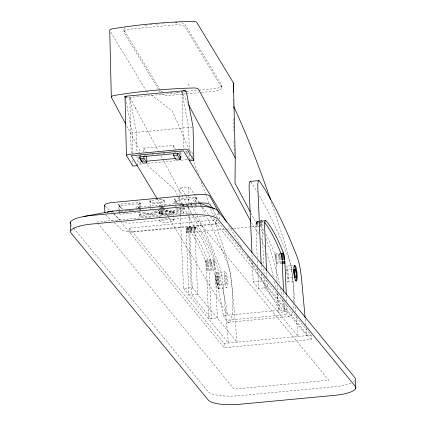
<?xml version="1.0" encoding="UTF-8"?>
<svg xmlns="http://www.w3.org/2000/svg" width="426" height="426" viewBox="0 0 426 426"><rect width="100%" height="100%" fill="white"/><g stroke="black" fill="none" stroke-linecap="round" stroke-linejoin="round"><path stroke-width="0.32" stroke-dasharray="2.13 1.6" d="M195.901 227.005L195.161 228.4L194.922 232.133L197.627 294.132L188.92 294.952L186.215 232.953L186.359 229.811L187.195 227.825L196.285 227.234A276.394 50.939 84.6 0 1 213.234 258.044L214.411 261.873L215.178 267.778L217.372 318.158L208.665 318.978L206.472 268.598L205.705 262.693L204.528 258.864A276.394 50.939 84.6 0 0 187.578 228.054L187.195 227.825M259.29 221.035L256.505 221.488L255.898 224.683L257.224 257.395M293.62 301.507L293.21 284.254L292.295 275.01A35.592 6.56 84.6 0 0 287.497 252.165A1059.036 195.188 84.6 0 0 271.325 202.073M233.235 99.349L233.235 108.566M293.083 308.344L293.429 303.994M144.867 25.203L146.848 25.017M150.144 24.708L152.125 24.522M156.081 24.149L158.062 23.962M162.679 23.526L163.999 23.403M172.477 92.644L171.119 92.772A8.898 3.115 -1.4 0 1 169.969 92.852M175.773 92.335L177.749 92.149M181.045 91.835L183.681 91.59M186.977 91.276L198.181 90.221M198.841 90.163L214.656 88.672A8.898 3.115 -1.4 0 0 221.536 84.838L185.081 24.602A8.898 3.115 -1.4 0 0 179.692 22.461M125.489 97.836L185.193 92.213M185.72 93.901L171.177 95.27A8.898 3.115 -1.4 0 1 161.417 93.832M186.375 93.837L198.899 92.66M201.535 92.41L214.715 91.169A8.898 3.115 -1.4 0 0 221.6 87.341L185.14 27.099A8.898 3.115 -1.4 0 0 174.612 24.91L131.075 29.011A8.898 3.115 -1.4 0 0 124.19 32.839L160.362 92.607M125.611 98.486L132.097 132.774L193.047 127.033M143.807 152.007L143.716 148.157L173.297 145.373L176.146 150.08M138.695 152.806L140.053 152.678M138.993 155.799L142.103 155.506M144.009 155.325L147.966 154.952M151.922 154.579L153.243 154.457M157.199 154.084L159.18 153.898M163.137 153.525L165.118 153.339M169.074 152.966L170.395 152.843M174.351 152.471L176.332 152.284M180.289 151.912L181.609 151.784M185.566 151.411L186.886 151.289M188.127 151.171L191.237 150.879M179.112 152.316L180.06 153.887L180.997 153.797L181.066 156.773M143.003 161.55L144.883 161.374M178.249 158.232L176.343 158.413L176.279 155.847M139.877 164.074L142.369 163.84M147.529 163.355L175.235 160.746M181.172 160.187L187.765 159.564M189.634 159.388L191.498 159.212M180.613 187.994L189.32 187.174M161.289 204.986L182.376 203L183.446 204.304L183.824 212.888L162.737 214.874L161.667 213.575L161.289 204.986L162.359 206.29L162.418 207.611M120.153 211.429L118.833 211.552L118.891 212.893M120.814 211.365L139.925 209.565M174.751 206.285L178.047 205.976M178.707 205.912L195.838 204.299M119.253 213.33L119.967 214.198L141.054 212.212M196.306 207.009L175.879 208.932L175.166 208.064M139.158 214.347L160.245 212.361M161.608 212.233L182.695 210.247M139.217 215.689L160.304 213.703L161.374 215.002L140.287 216.988L139.217 215.689L138.844 207.1L159.931 205.114L161.001 206.418M161.667 213.575L182.754 211.589L183.824 212.888M96.819 222.01L191.508 213.096L192.35 214.124M205.007 216.168L132.933 222.952A9.303 2.407 -2.5 0 1 122.981 222.191M216.355 219.875L216.541 224.167L129.472 232.367L129.286 228.075L216.355 219.875L311.124 335.219L311.31 339.511L224.241 347.712L121.181 222.281M259.897 220.977L264.253 220.567M187.019 227.878L196.093 227.063M256.676 221.318L264.44 220.625M186.854 228.048L195.561 227.228M256.505 221.488L259.556 221.2M260.164 221.147L263.907 220.79M186.567 228.725L195.278 227.905M256.223 222.164L258.055 221.994M260.494 221.76L264.28 221.408M186.455 229.22L195.161 228.4M256.111 222.66L258.55 222.431M259.157 222.372L263.513 221.962M186.359 229.811L195.071 228.991M256.015 223.251L263.417 222.553M186.29 230.487L194.996 229.667M255.946 223.927L263.348 223.229M186.242 231.243L194.948 230.423M255.898 224.683L263.3 223.985M186.215 232.069L194.922 231.249M255.872 225.508L263.273 224.811M186.215 232.953L194.922 232.133M187.685 214.539L196.972 231.968L226.456 229.188M227.117 229.129L233.07 228.565M233.73 228.506L250.925 226.888M251.585 226.824L263.273 225.695M205.119 260.408L213.825 259.588M265.664 234.044A276.394 50.939 84.6 0 1 274.184 252.304L274.775 253.848L280.867 253.273M205.321 261.09L214.028 260.27M274.775 253.848L274.978 254.53L281.075 253.955M205.518 261.852L214.225 261.031M274.978 254.53L275.175 255.291L281.272 254.716M205.705 262.693L214.411 261.873M275.175 255.291L275.361 256.132L281.453 255.557M205.875 263.593L214.582 262.773M275.361 256.132L275.531 257.032L281.629 256.457M206.035 264.546L214.741 263.726M275.531 257.032L275.691 257.986L281.783 257.41M206.173 265.536L214.88 264.716M275.691 257.986L275.83 258.976L281.314 258.46M206.296 266.548L215.002 265.728M275.83 258.976L275.952 259.988L281.437 259.471M206.472 268.598L215.178 267.778M276.991 281.916L276.123 262.038L282.22 261.463M206.519 269.599L215.231 268.779M276.176 263.039L282.273 262.469M206.551 270.574L215.258 269.754M276.208 264.013L282.3 263.438M216.44 272.592L225.146 271.772M293.28 265.355L286.096 266.032A8.009 1.475 84.6 0 1 288.487 276.964A8.009 1.475 84.6 0 1 286.325 279.717M216.797 276.415L225.503 275.595M286.453 269.855L292.981 269.237M217.569 284.717A4.169 0.767 84.6 0 0 217.654 278.444A4.169 0.767 84.6 0 0 216.323 278.535A4.169 0.767 84.6 0 0 217.569 284.717L226.275 283.897A4.169 0.767 84.6 0 0 226.36 277.624A4.169 0.767 84.6 0 0 225.035 277.715A4.169 0.767 84.6 0 0 226.275 283.897M287.225 278.157L293.759 277.544M180.336 215.082L183.537 288.397L192.243 287.577L237.112 342.19L231.771 284.201A26.46 4.878 84.6 0 0 227.66 263.96L226.723 261.548A741.639 136.687 84.6 0 0 211.099 225.471L207.19 217.532A741.639 136.687 84.6 0 0 206.589 216.349M252.357 262.682L253.193 281.836L261.899 281.016L306.768 335.629L306.044 327.722M217.926 288.54A8.009 1.475 84.6 0 0 218.085 276.49A8.009 1.475 84.6 0 0 215.535 276.666A8.009 1.475 84.6 0 0 217.926 288.54L226.632 287.72A8.009 1.475 84.6 0 0 226.792 275.67A8.009 1.475 84.6 0 0 224.241 275.846A8.009 1.475 84.6 0 0 226.632 287.72M287.582 281.98L294.765 281.304M196.972 231.968A138.402 25.507 84.6 0 1 223.368 315.607L284.318 309.867L287.167 314.574A35.592 6.56 84.6 0 0 292.513 311.704M223.368 315.607L226.217 320.315L287.167 314.574M228.075 322.296L289.025 316.555M129.286 228.075L224.055 343.42L311.124 335.219M256.851 221.264L257.235 221.493A276.394 50.939 84.6 0 1 258.907 223.533M146.39 91.137L149.025 93.166M151.129 94.785L172.21 110.994A1059.036 195.188 84.6 0 1 189.783 151.922M263.332 220.924C261.521 220.593 262.182 224.582 261.963 225.817L263.694 265.393M104.945 206.077L109.844 210.529M110.334 210.976L111.804 212.313M113.763 214.097L120.622 220.333M105.808 215.109L112.176 220.902M114.136 222.681L122.464 230.258A9.303 2.407 -2.5 0 0 133.311 231.542L211.994 224.129A9.303 2.407 -2.5 0 0 218.81 222.345M200.38 204.496L202.036 206.514M202.451 207.02L208.665 214.587M210.327 216.6L311.31 339.511M253.193 281.836L298.062 336.449L296.182 316.023M192.776 214.635L328.808 380.205L234.119 389.119L97.66 223.038M175.523 200.965L176.593 202.265M162.737 207.345L163.451 208.213A11.486 10.89 -39.4 0 1 162.854 207.281M157.971 209.965L161.523 214.294M139.914 208.405L138.844 207.1A11.486 10.89 -39.4 0 0 139.621 208.564M140.287 209.459L141.001 210.327A11.486 10.89 -39.4 0 1 140.404 209.395M119.605 206.232L120.68 207.531M183.537 288.397L228.405 343.01L223.064 285.021A26.46 4.878 84.6 0 0 218.948 264.78L218.016 262.368A741.639 136.687 84.6 0 0 202.393 226.291L198.484 218.352A741.639 136.687 84.6 0 0 191.876 205.918M112.065 211.184L113.311 212.696M113.721 213.202L119.525 220.263M70.695 224.47L73.229 227.559M73.655 228.07L208 391.579A26.694 6.907 -2.5 0 0 239.503 395.674L334.192 386.755A26.694 6.907 -2.5 0 0 351.647 382.841M250.786 181.875L252.559 184.485A741.639 136.687 84.6 0 1 257.091 191.705M188.1 84.029L189.921 87.037M181.476 91.505L188.015 103.635M160.304 90.11L124.131 30.342A8.898 3.115 -1.4 0 1 125.393 27.972M228.703 225.578L241.43 246.611M247.282 256.271L279.962 310.277A138.402 25.507 84.6 0 0 276.708 292.385M110.755 32.168L146.043 90.573M180.044 152.231L180.997 153.797M143.716 148.157L146.565 152.865M140.276 155.421L141.224 156.992M157.46 199.096L161.225 205.327M161.571 205.891L162.599 207.59M162.94 208.154L167.737 216.083M168.078 216.648L227.724 315.197A138.402 25.507 84.6 0 0 201.328 231.558L192.291 214.603M212.728 209.294L217.436 217.75M250.802 212.862L257.922 226.227A138.402 25.507 84.6 0 1 258.683 227.015M251.383 222.537L253.571 226.637A138.402 25.507 84.6 0 1 258.795 233.911M131.165 153.104L129.839 97.426L158.323 150.873M160.82 155.549L162.375 158.472M162.689 159.058L181.694 194.719M182.008 195.305L186.37 203.49M186.684 204.075L191.977 214.017M177.466 195.364L174.064 188.974L148.168 166.129L146.619 163.217M177.775 195.949L182.11 204.081M183.968 207.569L187.376 213.958M126.724 125.894L140.713 152.135M198.67 174.969L195.06 165.421A1059.036 195.188 84.6 0 0 193.383 161.065M129.839 97.426L136.448 132.364L136.932 152.62M305.25 319.154L305.799 325.086M294.968 302.843L292.721 278.46A26.46 4.878 84.6 0 0 288.604 258.22L287.672 255.808A741.639 136.687 84.6 0 0 272.049 219.736L268.14 211.791A741.639 136.687 84.6 0 0 258.71 194.432M295.33 306.795L295.814 312.066M275.952 259.988L276.123 262.038M286.331 295.687L286.591 301.651M286.709 304.302L287.028 311.598L278.322 312.418L277.48 293.189M283.578 292.614L283.78 297.257M283.924 300.575L284.414 311.843L264.674 287.816L264.211 277.262M277.102 284.568L277.337 289.872M266.623 272.4L266.852 277.677M266.969 280.313L267.283 287.571L258.577 288.391L257.714 268.604M263.838 268.689L264.067 273.966M261.207 265.164L261.41 269.791M261.58 273.753L261.899 281.016M257.368 260.691L257.597 265.968M252.011 254.759L252.213 259.381M218.98 213.149L219.241 219.097M224.055 343.42L224.241 347.712M196.966 206.945L196.594 198.356L195.523 197.057L174.436 199.043L174.665 204.31M195.896 205.641L195.523 197.057A11.486 10.89 -39.4 0 1 190.198 203.692M188.207 195.108L188.553 203.037M188.58 203.697L192.243 287.577M182.435 204.32L182.754 211.589M179.5 195.928L179.847 203.857M180.017 207.819L180.304 214.422M175.677 204.31L175.507 200.342L174.436 199.043A11.486 10.89 -39.4 0 0 178.782 203.91M173.451 211.86A7.12 1.842 -2.5 0 1 162.444 213.74A7.12 1.842 -2.5 0 1 163.163 210.524A7.12 1.842 -2.5 0 1 173.451 211.86L173.829 220.444A7.12 1.842 -2.5 0 1 162.817 222.324A7.12 1.842 -2.5 0 1 163.536 219.108A7.12 1.842 -2.5 0 1 173.829 220.444M164.122 200.502L164.441 207.797M162.45 208.271L162.737 214.874M161.06 207.739L161.374 215.002M160.016 207.089L159.931 205.114A11.486 10.89 -39.4 0 1 159.015 207.222M160.043 207.75L160.304 213.703M159.255 212.223L159.628 220.806M149.92 200.864L150.293 209.448A7.12 1.842 -2.5 0 1 152.668 208.085M140.852 207.59L140.676 203.623L139.606 202.323L118.519 204.31L118.747 209.576M139.893 208.91L139.606 202.323A11.486 10.89 -39.4 0 1 135.718 207.963M139.941 209.065L140.287 216.988M119.818 210.897L119.589 205.609L118.519 204.31A11.486 10.89 -39.4 0 0 122.869 209.177M119.85 211.557L119.967 214.198M233.475 118.508L233.773 131.101M234.007 141.043L234.305 153.637M221.712 85.647L221.77 88.145M189.25 150.969L188.691 127.443L182.083 92.506L183.42 148.844M189.33 154.239L189.469 160.117M180.06 153.887L180.086 155.075M173.297 145.373L173.387 149.217M142.944 159.17L142.987 160.959M135.857 107.368L135.889 108.774M137.007 155.889L137.225 165.038M132.097 132.774L132.593 153.685M132.747 160.219L132.859 164.798M123.955 29.532L124.019 32.035M354.736 380.764A26.694 6.907 -2.5 0 1 353.106 382.063M286.07 274.056A4.169 0.767 84.6 0 1 286.661 269.983A4.169 0.767 84.6 0 1 287.699 276.037A4.169 0.767 84.6 0 1 286.57 276.98M260.584 225.812A276.394 50.939 84.6 0 1 263.966 231.068M293.109 267.704A8.009 1.475 84.6 0 1 293.296 266.415M185.374 194.906A741.639 136.687 84.6 0 0 182.903 191.045L181.13 188.436A9.702 1.789 84.6 0 0 179.468 195.268M185.725 195.47A741.639 136.687 84.6 0 1 190.028 202.664M190.678 203.798A741.639 136.687 84.6 0 1 191.578 205.385M199.059 202.409A741.639 136.687 84.6 0 0 191.609 190.225L189.836 187.616A9.702 1.789 84.6 0 0 188.175 194.448M200.284 204.565A741.639 136.687 84.6 0 1 201.482 206.722M201.786 207.265A741.639 136.687 84.6 0 1 205.391 214.017M187.546 204.853A11.486 10.89 -39.4 0 1 183.02 205.279M182.376 203A11.486 10.89 -39.4 0 1 180.853 206.093M178.489 208.644A11.486 10.89 -39.4 0 1 164.708 209.251M183.446 204.304A11.486 10.89 -39.4 0 1 182.802 205.902M181.22 208.319A11.486 10.89 -39.4 0 1 164.138 209.075M138.45 207.643A11.486 10.89 -39.4 0 0 140.676 203.623L119.589 205.609A11.486 10.89 -39.4 0 0 122.145 209.177M125.974 211.381A11.486 10.89 -39.4 0 1 124.93 210.982M131.634 210.119A11.486 10.89 -39.4 0 1 127.102 210.545M194.368 202.377A11.486 10.89 -39.4 0 0 196.594 198.356L175.507 200.342A11.486 10.89 -39.4 0 0 178.063 203.91M192.243 204.358A11.486 10.89 -39.4 0 1 190.763 205.279M181.891 206.115A11.486 10.89 -39.4 0 1 179.852 205.21M159.841 198.873A7.12 1.842 -2.5 0 1 163.376 201.253A7.12 1.842 -2.5 0 1 153.461 202.425A7.12 1.842 -2.5 0 1 151.081 199.911M218.778 213.458A9.303 2.407 -2.5 0 1 211.615 215.545M164.495 209.086A7.12 1.842 -2.5 0 1 160.016 210.875A7.12 1.842 -2.5 0 1 152.513 210.806M161.305 207.569A7.12 1.842 -2.5 0 1 162.279 207.728M156.038 210.758A11.486 10.89 -39.4 0 1 142.257 211.365M160.597 207.494A11.486 10.89 -39.4 0 1 160.085 208.527M159.798 209.028A11.486 10.89 -39.4 0 1 142.47 211.972M260.558 229.353A138.402 25.507 84.6 0 1 264.029 235.152M265.702 238.603A138.402 25.507 84.6 0 1 279.493 284.419M280.303 288.242A138.402 25.507 84.6 0 1 281.788 295.703M282.502 299.489A138.402 25.507 84.6 0 1 284.318 309.867M201.194 181.822A1059.036 195.188 84.6 0 1 205.433 193.601M205.646 194.208A1059.036 195.188 84.6 0 1 208.66 202.819M210.593 208.436A1059.036 195.188 84.6 0 1 212.947 215.402M213.772 217.872A1059.036 195.188 84.6 0 1 226.547 257.906A35.592 6.56 84.6 0 1 231.345 280.75C232.58 291.805 233.31 302.993 232.138 314.079A35.592 6.56 84.6 0 1 226.217 320.315M187.339 159.186A4.169 0.767 84.6 0 1 187.115 158.6M186.466 153.664A4.169 0.767 84.6 0 1 187.312 151.667A4.169 0.767 84.6 0 1 188.185 157.189M140.298 161.699A4.169 0.767 84.6 0 1 139.451 163.696A4.169 0.767 84.6 0 1 138.578 158.174M143.195 160.937A4.169 0.767 84.6 0 1 142.966 158.797M144.648 161.289A4.169 0.767 84.6 0 1 144.627 162.205M191.695 158.776A4.169 0.767 84.6 0 1 191.471 158.19M190.821 153.254A4.169 0.767 84.6 0 1 191.663 151.257A4.169 0.767 84.6 0 1 192.536 156.779M162.668 91.973A8.898 3.115 -1.4 0 1 160.591 90.578M260.824 237.884A138.402 25.507 84.6 0 1 264.557 246.846M266.735 253.065A138.402 25.507 84.6 0 1 273.274 276.586M274.45 281.708A138.402 25.507 84.6 0 1 275.947 288.652M188.83 231.824L191.535 294.701L211.275 318.733L209.081 268.353L208.314 262.443L207.142 258.619A276.394 50.939 84.6 0 0 190.193 227.809C188.58 227.266 189.027 230.823 188.83 231.824M217.196 278.455A4.169 0.767 84.6 0 0 218.442 284.637A4.169 0.767 84.6 0 0 218.522 278.364A4.169 0.767 84.6 0 0 217.196 278.455M216.408 276.586A8.009 1.475 84.6 0 0 218.799 288.455A8.009 1.475 84.6 0 0 218.959 276.41A8.009 1.475 84.6 0 0 216.408 276.586M162.482 214.597A7.12 1.842 -2.5 0 0 173.488 212.718A7.12 1.842 -2.5 0 0 163.201 211.381A7.12 1.842 -2.5 0 0 162.482 214.597M153.147 203.239A7.12 1.842 -2.5 0 0 164.159 201.36A7.12 1.842 -2.5 0 0 153.866 200.023A7.12 1.842 -2.5 0 0 153.147 203.239"/><path stroke-width="0.64" d="M111.308 97.123L109.727 30.464A4.862 1.704 -1.4 0 1 112.043 28.915L115.925 28.26A224.672 78.661 -1.4 0 1 188.633 21.412L192.845 21.305A4.862 1.704 -1.4 0 1 196.684 22.274L233.459 82.937L235.243 157.929L235.008 183.233L250.179 211.701M233.336 92.128L233.459 82.937M126.751 96.127L125.031 97.085L126.415 155.41L132.891 166.103L137.241 165.693M126.415 155.41L128.141 154.452L184.735 149.121L187.365 149.67L193.835 160.362L189.485 160.772M83.624 216.541L112.065 211.184L199.134 202.984L214.683 208.729M140.191 158.515L143.951 158.158L146.8 162.865L143.04 163.217L140.191 158.515L140.154 156.848M173.531 155.373L177.349 155.011L180.198 159.718L176.38 160.08L173.531 155.373L173.494 153.706M180.161 158.051L181.093 157.966L178.244 153.259L138.791 156.976L141.64 161.678L142.55 161.592M146.762 161.198L175.682 158.472M250.27 181.433L258.976 180.613M264.44 220.625L265.941 220.673A276.394 50.939 84.6 0 1 282.891 251.484L284.067 255.312L284.834 261.218L286.272 294.361M264.163 221.909A276.394 50.939 84.6 0 1 280.281 251.729L280.867 253.273L283.482 253.028M280.867 253.273L281.075 253.955L283.684 253.71M281.075 253.955L281.272 254.716L283.881 254.471M281.272 254.716L281.453 255.557L284.067 255.312M281.453 255.557L281.629 256.457L284.238 256.212M281.629 256.457L281.783 257.41L284.398 257.166M281.783 257.41L281.927 258.401L284.536 258.156M281.927 258.401L282.044 259.418L284.659 259.168M283.519 291.288L282.22 261.463L284.834 261.218M282.273 262.469L284.882 262.219M282.3 263.438L284.914 263.193M183.35 90.797L185.981 91.345M265.744 220.503L264.929 221.344L264.578 225.572L266.538 270.425M226.637 222.164L183.468 150.836L131.229 155.751L157.114 198.532M125.489 97.836L124.578 96.329L185.523 90.589L186.439 92.096L193.047 127.033L193.835 160.362M218.943 212.547L209.842 196.194A10.112 2.615 -2.5 0 0 197.797 194.485L112.65 202.504A10.112 2.615 -2.5 0 0 104.945 206.077M212.1 208.165L210.215 204.784A10.112 2.615 -2.5 0 0 198.175 203.074M235.243 157.929L198.585 89.359A4.862 1.704 -1.4 0 0 194.426 87.964L190.214 88.07A224.672 78.661 -1.4 0 0 117.507 94.918L113.625 95.573A4.862 1.704 -1.4 0 0 111.516 97.559L125.792 124.142M188.638 104.807L250.76 221.366M305.133 317.839L301.427 277.64A26.46 4.878 84.6 0 0 297.316 257.4L296.379 254.988A741.639 136.687 84.6 0 0 280.755 218.916L276.847 210.971A741.639 136.687 84.6 0 0 261.266 183.665L259.493 181.055A9.702 1.789 84.6 0 0 257.831 187.887L261.149 263.843M282.044 259.418L282.22 261.463M355.689 388.475L355.316 379.891A26.694 6.907 -2.5 0 0 354.927 377.745L217.627 210.636A26.694 6.907 -2.5 0 0 186.119 206.541L91.43 215.46A26.694 6.907 -2.5 0 0 70.173 223.416M251.926 252.778L249.125 188.707A9.702 1.789 84.6 0 1 250.52 181.567M104.588 205.385L104.908 212.649M70.311 222.324L70.684 230.913M180.118 156.267L180.198 159.718M177.312 153.344L177.349 155.011M146.64 156.07L146.8 162.865M143.913 156.491L143.951 158.158M141.597 159.894L141.64 161.678M295.25 277.267A4.169 0.767 84.6 0 1 294.206 275.388M294.036 274.392A4.169 0.767 84.6 0 1 293.903 270.004A4.169 0.767 84.6 0 1 294.723 269.647M294.339 265.542A8.009 1.475 84.6 0 1 295.804 270.446M295.905 271.106A8.009 1.475 84.6 0 1 296.15 273.167M296.288 275.233A8.009 1.475 84.6 0 1 295.777 280.942M107.256 212.233A10.112 2.615 -2.5 0 1 113.028 211.094M233.698 106.415A1059.036 195.188 84.6 0 1 256.01 159.681L260.558 171.758A1059.036 195.188 84.6 0 1 270.467 199.565M175.704 22.328A8.898 3.115 -1.4 0 1 176.87 22.301M186.497 215.125L91.808 224.044A26.694 6.907 -2.5 0 0 71.073 233.059L208.373 400.168A26.694 6.907 -2.5 0 0 239.881 404.258L334.57 395.344A26.694 6.907 -2.5 0 0 355.305 386.329L218 219.22A26.694 6.907 -2.5 0 0 186.497 215.125M294.685 271.154A4.169 0.767 84.6 0 0 295.932 277.337A4.169 0.767 84.6 0 0 296.017 271.064A4.169 0.767 84.6 0 0 294.685 271.154M293.897 269.285A8.009 1.475 84.6 0 0 296.288 281.16A8.009 1.475 84.6 0 0 296.448 269.11A8.009 1.475 84.6 0 0 293.897 269.285"/></g></svg>
